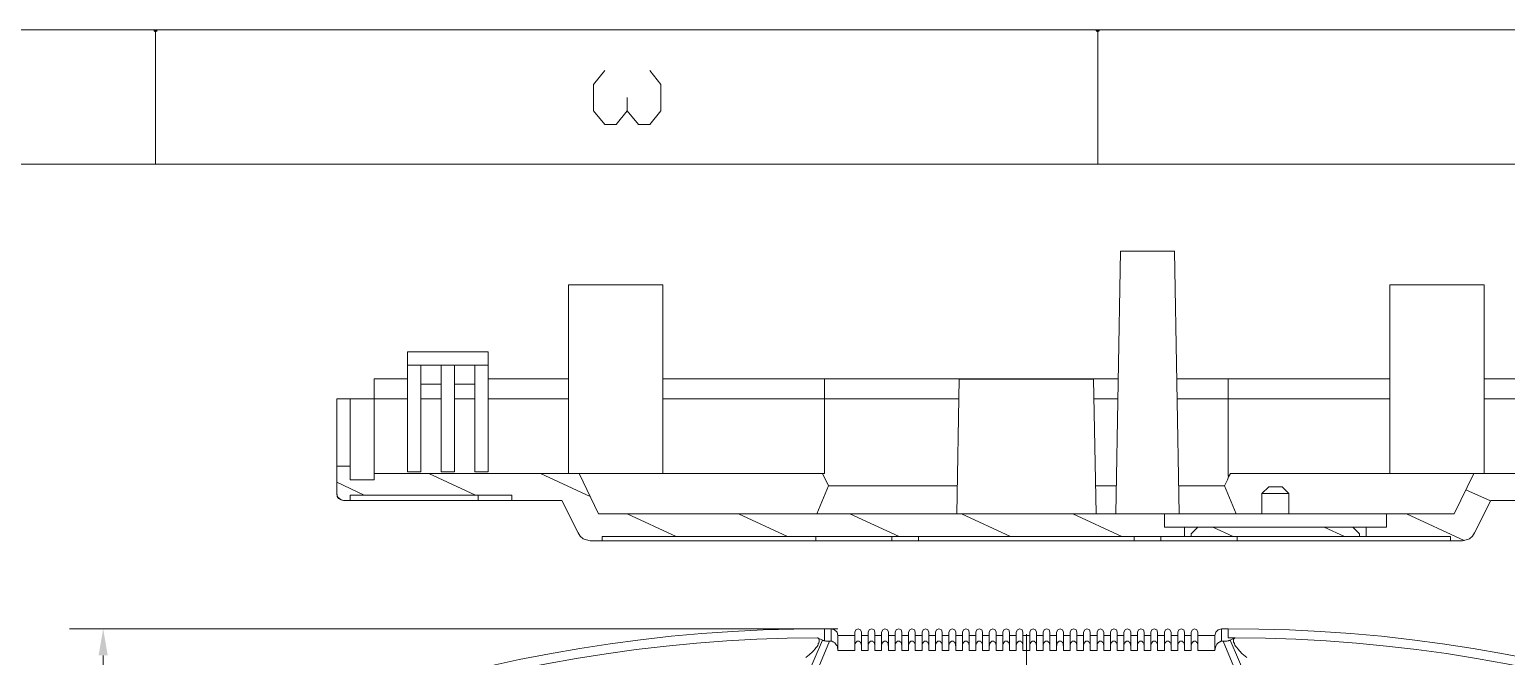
# Model space of a CAD drawing. Header units: millimetres. Extents: x 0 to 204, y 0 to 288.
# Drawn here: x 89.6 to 164.8, y 256 to 288 of the extents above; entities that cross this region are included whole.
import ezdxf

# ---------------------------------------------------------------- set-up
doc = ezdxf.new("R2010")
doc.units = ezdxf.units.MM

msp = doc.modelspace()

# ---------------------------------------------------------------- hatches: boundary and pattern name
h = msp.add_hatch(color=0)
h.dxf.hatch_style = 2
h.paths.add_polyline_path([(96.0755, 287.951333), (96.0755, 287.930167), (96.054333, 287.8455), (95.969667, 287.824333), (95.885, 287.8455), (95.863833, 287.930167), (95.863833, 287.951333)])
h = msp.add_hatch(color=0)
h.dxf.hatch_style = 2
h.paths.add_polyline_path([(144.060333, 287.951333), (144.060333, 287.930167), (144.039167, 287.8455), (143.9545, 287.824333), (143.869833, 287.8455), (143.848667, 287.930167), (143.848667, 287.951333)])
h = msp.add_hatch(color=0)
h.dxf.hatch_style = 2
h.paths.add_polyline_path([(93.5355, 256.053167), (93.069833, 256.053167), (93.302667, 257.407833)])

# ---------------------------------------------------------------- linework, layer by layer
at = {"color": 0, "lineweight": 0}
for points in [[(0, 287.930167), (203.581, 287.930167)], [(0, 287.930167), (203.581, 287.930167)], [(95.969667, 287.930167), (95.969667, 281.093333)], [(143.9545, 287.930167), (143.9545, 281.093333)], [(119.993833, 283.802667), (119.422333, 283.104167), (118.850833, 283.104167), (118.279333, 283.802667), (118.279333, 285.157333), (118.850833, 285.855833)], [(121.136833, 285.855833), (121.708333, 285.157333), (121.708333, 283.802667), (121.136833, 283.104167), (120.565333, 283.104167), (119.993833, 283.802667), (119.993833, 284.48)], [(6.836833, 281.093333), (196.744167, 281.093333)], [(144.885833, 263.271), (145.118667, 276.648333)], [(145.118667, 276.648333), (147.870333, 276.648333)], [(148.103167, 263.271), (147.870333, 276.648333)], [(117.009333, 265.324167), (117.009333, 274.933833)], [(117.009333, 274.933833), (121.814167, 274.933833)], [(121.814167, 265.324167), (121.814167, 274.933833)], [(158.834667, 274.933833), (163.6395, 274.933833)], [(158.834667, 265.324167), (158.834667, 274.933833)], [(163.6395, 265.324167), (163.6395, 274.933833)], [(108.796667, 265.408833), (108.796667, 271.526)], [(108.796667, 271.526), (112.903, 271.526)], [(108.796667, 270.848667), (112.903, 270.848667)], [(109.474, 265.408833), (109.474, 270.848667)], [(110.511167, 265.408833), (110.511167, 270.848667)], [(111.1885, 265.408833), (111.1885, 270.848667)], [(112.225667, 265.408833), (112.225667, 270.848667)], [(112.903, 265.408833), (112.903, 271.526)], [(107.103333, 270.150167), (107.103333, 265.006667)], [(108.796667, 270.150167), (107.103333, 270.150167)], [(117.009333, 270.150167), (112.903, 270.150167)], [(145.012833, 270.150167), (121.814167, 270.150167)], [(130.048, 270.150167), (130.048, 265.324167)], [(136.779, 263.271), (136.906, 270.129)], [(136.906, 270.129), (143.742833, 270.129)], [(143.869833, 263.271), (143.742833, 270.129)], [(158.834667, 270.150167), (147.976167, 270.150167)], [(150.600833, 265.197167), (150.600833, 270.150167)], [(167.745833, 270.150167), (163.6395, 270.150167)], [(110.511167, 269.875), (109.474, 269.875)], [(112.225667, 269.875), (111.1885, 269.875)], [(105.198333, 269.134167), (105.198333, 264.308167)], [(108.796667, 269.134167), (105.198333, 269.134167)], [(105.875667, 265.006667), (105.875667, 269.134167)], [(110.511167, 269.134167), (109.474, 269.134167)], [(112.225667, 269.134167), (111.1885, 269.134167)], [(117.009333, 269.134167), (112.903, 269.134167)], [(136.884833, 269.134167), (121.814167, 269.134167)], [(144.991667, 269.134167), (143.764, 269.134167)], [(158.834667, 269.134167), (147.997333, 269.134167)], [(167.745833, 269.134167), (163.6395, 269.134167)], [(105.198333, 264.308167), (105.198333, 265.705167), (105.875667, 265.705167), (105.875667, 265.006667), (107.103333, 265.006667), (107.103333, 265.324167), (117.5385, 265.324167), (118.533333, 263.271), (147.362333, 263.271), (147.362333, 262.593667), (148.378333, 262.593667), (148.378333, 262.106833), (118.723833, 262.106833), (118.723833, 261.895167), (118.11, 261.895167), (117.9195, 261.9375), (117.750167, 262.001), (117.602, 262.128), (117.496167, 262.297333), (116.670667, 263.948333), (114.1095, 263.948333), (114.1095, 264.2235), (105.875667, 264.2235), (105.875667, 263.948333)], [(105.198333, 265.705167), (105.875667, 265.705167)], [(106.595333, 264.2235), (105.198333, 264.879667)], [(105.875667, 265.006667), (107.103333, 265.006667)], [(107.103333, 265.324167), (130.048, 265.324167)], [(108.796667, 265.408833), (109.474, 265.408833)], [(112.268, 264.2235), (109.897333, 265.324167)], [(110.511167, 265.408833), (111.1885, 265.408833)], [(112.225667, 265.408833), (112.903, 265.408833)], [(118.11, 264.16), (115.57, 265.324167)], [(117.5385, 265.324167), (118.533333, 263.271)], [(130.2385, 264.689167), (129.942167, 265.324167)], [(150.622, 265.154833), (150.5585, 265.006667), (150.473833, 264.837333), (150.410333, 264.689167)], [(150.727833, 265.324167), (150.622, 265.154833), (150.600833, 265.197167)], [(150.727833, 265.324167), (173.5455, 265.324167)], [(162.538833, 261.895167), (161.925, 261.895167), (161.925, 262.106833), (157.628167, 262.106833), (157.628167, 262.593667), (158.665333, 262.593667), (158.665333, 263.271), (162.1155, 263.271), (163.110333, 265.324167), (173.5455, 265.324167)], [(163.110333, 265.324167), (162.1155, 263.271)], [(105.198333, 264.308167), (105.2195, 264.16), (105.283, 264.054167), (105.41, 263.990667), (105.537, 263.948333)], [(105.198333, 264.308167), (105.240667, 264.138833), (105.367667, 264.011833), (105.537, 263.948333)], [(105.875667, 264.2235), (105.875667, 263.948333)], [(105.875667, 264.2235), (114.1095, 264.2235)], [(112.395, 263.948333), (112.395, 264.2235)], [(114.1095, 264.2235), (114.1095, 263.948333)], [(129.645833, 263.271), (130.2385, 264.689167)], [(136.800167, 264.689167), (130.2385, 264.689167)], [(144.907, 264.689167), (143.848667, 264.689167)], [(150.410333, 264.689167), (148.082, 264.689167)], [(150.410333, 264.689167), (151.003, 263.271)], [(152.675167, 264.646833), (152.315333, 264.308167)], [(152.315333, 264.308167), (153.691167, 264.308167)], [(152.315333, 263.271), (152.315333, 264.308167)], [(152.675167, 264.646833), (153.3525, 264.646833)], [(153.3525, 264.646833), (153.691167, 264.308167)], [(153.691167, 263.271), (153.691167, 264.308167)], [(163.957, 263.927167), (162.708167, 264.498667)], [(105.537, 263.948333), (105.875667, 263.948333)], [(105.537, 263.948333), (116.670667, 263.948333)], [(116.670667, 263.948333), (117.496167, 262.297333)], [(166.539333, 263.948333), (163.978167, 263.948333), (163.152667, 262.297333)], [(163.978167, 263.948333), (163.152667, 262.297333)], [(163.978167, 263.948333), (175.111833, 263.948333)], [(118.533333, 263.271), (162.1155, 263.271)], [(122.4915, 262.106833), (119.993833, 263.271)], [(128.164167, 262.106833), (125.6665, 263.271)], [(133.836833, 262.106833), (131.339167, 263.271)], [(139.5095, 262.106833), (137.011833, 263.271)], [(145.182167, 262.106833), (142.6845, 263.271)], [(147.362333, 262.593667), (147.362333, 263.271)], [(147.362333, 262.593667), (158.665333, 262.593667)], [(148.378333, 262.593667), (148.378333, 262.106833)], [(148.717, 262.255), (149.055667, 262.593667)], [(150.854833, 262.106833), (149.817667, 262.593667)], [(156.5275, 262.106833), (155.490333, 262.593667)], [(157.2895, 262.255), (156.950833, 262.593667)], [(157.628167, 262.593667), (157.628167, 262.106833)], [(158.665333, 262.593667), (158.665333, 263.271)], [(162.6235, 261.916333), (159.681333, 263.271)], [(117.496167, 262.297333), (117.602, 262.128), (117.750167, 262.001), (117.9195, 261.9375), (118.11, 261.895167)], [(118.11, 261.895167), (162.538833, 261.895167)], [(118.723833, 262.106833), (118.723833, 261.895167)], [(118.723833, 262.106833), (161.925, 262.106833)], [(129.6035, 261.895167), (129.6035, 262.106833)], [(133.477, 261.895167), (133.477, 262.106833)], [(134.831667, 261.895167), (134.831667, 262.106833)], [(145.817167, 261.895167), (145.817167, 262.106833)], [(147.171833, 261.895167), (147.171833, 262.106833)], [(148.717, 262.255), (148.717, 262.106833)], [(151.0665, 261.895167), (151.0665, 262.106833)], [(157.2895, 262.255), (157.2895, 262.106833)], [(161.925, 262.106833), (161.925, 261.895167)], [(162.538833, 261.895167), (162.729333, 261.9375), (162.898667, 262.001), (163.046833, 262.128), (163.152667, 262.297333)], [(162.538833, 261.895167), (162.729333, 261.9375), (162.898667, 262.001), (163.046833, 262.128), (163.152667, 262.297333)], [(130.725333, 257.407833), (91.588167, 257.407833)], [(130.048, 257.407833), (128.481938, 257.397433), (126.916578, 257.353937), (125.352555, 257.277551), (123.790505, 257.168485), (122.231064, 257.026944), (120.674867, 256.853139), (119.12255, 256.647275), (117.574748, 256.40956), (116.032097, 256.140204), (114.495234, 255.839412), (112.964792, 255.507394), (111.441409, 255.144356), (109.925719, 254.750507), (108.418358, 254.326053), (106.919962, 253.871204), (105.431167, 253.386167)], [(130.048, 257.407833), (130.048, 256.794)], [(130.048, 257.407833), (130.386667, 257.407833)], [(130.386667, 256.772833), (130.386667, 257.407833)], [(130.725333, 257.069167), (130.683, 257.2385), (130.556, 257.3655), (130.386667, 257.407833)], [(131.931833, 257.2385), (131.868333, 257.3655), (131.7625, 257.407833), (131.6355, 257.3655), (131.593167, 257.2385)], [(132.609167, 257.2385), (132.566833, 257.3655), (132.439833, 257.407833), (132.312833, 257.3655), (132.2705, 257.2385)], [(133.307667, 257.2385), (133.244167, 257.3655), (133.117167, 257.407833), (133.011333, 257.3655), (132.947833, 257.2385)], [(133.985, 257.2385), (133.942667, 257.3655), (133.815667, 257.407833), (133.688667, 257.3655), (133.646333, 257.2385)], [(134.662333, 257.2385), (134.62, 257.3655), (134.493, 257.407833), (134.387167, 257.3655), (134.323667, 257.2385)], [(135.360833, 257.2385), (135.297333, 257.3655), (135.1915, 257.407833), (135.0645, 257.3655), (135.022167, 257.2385)], [(136.038167, 257.2385), (135.995833, 257.3655), (135.868833, 257.407833), (135.741833, 257.3655), (135.6995, 257.2385)], [(136.736667, 257.2385), (136.673167, 257.3655), (136.546167, 257.407833), (136.440333, 257.3655), (136.376833, 257.2385)], [(137.414, 257.2385), (137.371667, 257.3655), (137.244667, 257.407833), (137.117667, 257.3655), (137.075333, 257.2385)], [(138.091333, 257.2385), (138.049, 257.3655), (137.922, 257.407833), (137.795, 257.3655), (137.752667, 257.2385)], [(138.789833, 257.2385), (138.726333, 257.3655), (138.6205, 257.407833), (138.4935, 257.3655), (138.43, 257.2385)], [(139.467167, 257.2385), (139.424833, 257.3655), (139.297833, 257.407833), (139.170833, 257.3655), (139.1285, 257.2385)], [(140.1445, 257.2385), (140.102167, 257.3655), (139.975167, 257.407833), (139.869333, 257.3655), (139.805833, 257.2385)], [(140.843, 257.2385), (140.7795, 257.3655), (140.673667, 257.407833), (140.546667, 257.3655), (140.504333, 257.2385)], [(141.520333, 257.2385), (141.478, 257.3655), (141.351, 257.407833), (141.224, 257.3655), (141.181667, 257.2385)], [(142.218833, 257.2385), (142.155333, 257.3655), (142.0495, 257.407833), (141.9225, 257.3655), (141.859, 257.2385)], [(142.896167, 257.2385), (142.853833, 257.3655), (142.726833, 257.407833), (142.599833, 257.3655), (142.5575, 257.2385)], [(143.5735, 257.2385), (143.531167, 257.3655), (143.404167, 257.407833), (143.298333, 257.3655), (143.234833, 257.2385)], [(144.272, 257.2385), (144.2085, 257.3655), (144.102667, 257.407833), (143.975667, 257.3655), (143.933333, 257.2385)], [(144.949333, 257.2385), (144.907, 257.3655), (144.78, 257.407833), (144.653, 257.3655), (144.610667, 257.2385)], [(145.647833, 257.2385), (145.584333, 257.3655), (145.457333, 257.407833), (145.3515, 257.3655), (145.288, 257.2385)], [(146.325167, 257.2385), (146.282833, 257.3655), (146.155833, 257.407833), (146.028833, 257.3655), (145.9865, 257.2385)], [(147.0025, 257.2385), (146.960167, 257.3655), (146.833167, 257.407833), (146.706167, 257.3655), (146.663833, 257.2385)], [(147.701, 257.2385), (147.6375, 257.3655), (147.531667, 257.407833), (147.404667, 257.3655), (147.362333, 257.2385)], [(148.378333, 257.2385), (148.336, 257.3655), (148.209, 257.407833), (148.082, 257.3655), (148.039667, 257.2385)], [(149.055667, 257.2385), (149.013333, 257.3655), (148.886333, 257.407833), (148.7805, 257.3655), (148.717, 257.2385)], [(150.262167, 257.407833), (150.092833, 257.3655), (149.965833, 257.2385), (149.9235, 257.069167)], [(150.262167, 257.407833), (150.262167, 256.772833)], [(150.262167, 257.407833), (150.600833, 257.407833)], [(150.600833, 257.407833), (150.600833, 256.942167)], [(175.217667, 253.386167), (173.735386, 253.871266), (172.240908, 254.326169), (170.735237, 254.750668), (169.219381, 255.144554), (167.694344, 255.507621), (166.161134, 255.83966), (164.620757, 256.140464), (163.074218, 256.409825), (161.522524, 256.647535), (159.96668, 256.853387), (158.407694, 257.027172), (156.846571, 257.168683), (155.284317, 257.277713), (153.721939, 257.354053), (152.160442, 257.397495), (150.600833, 257.407833)], [(129.688167, 256.942167), (128.144009, 256.924998), (126.600928, 256.875018), (125.059495, 256.792529), (123.520283, 256.677831), (121.983863, 256.531229), (120.450808, 256.353024), (118.92169, 256.143519), (117.39708, 255.903016), (115.877552, 255.631816), (114.363676, 255.330224), (112.856025, 254.99854), (111.355171, 254.637067), (109.861686, 254.246108), (108.376142, 253.825964), (106.899112, 253.376939), (105.431167, 252.899333)], [(129.688167, 256.942167), (129.709333, 256.942167), (129.772833, 256.878667), (129.772833, 256.7305), (129.748438, 256.702717), (129.7347, 256.678228), (129.727131, 256.654443), (129.72124, 256.628768), (129.712537, 256.598611), (129.696534, 256.561382), (129.66874, 256.514486), (129.624667, 256.455333), (129.552632, 256.374571), (129.489845, 256.305265), (129.432523, 256.244152), (129.376884, 256.187972), (129.319145, 256.133462), (129.255523, 256.07736), (129.182236, 256.016404), (129.0955, 255.947333)], [(129.0955, 254.867833), (129.942167, 256.836333)], [(129.497667, 254.867833), (130.302, 256.772833)], [(129.942167, 256.836333), (129.688167, 256.942167)], [(129.942167, 256.836333), (129.963333, 256.815167), (130.005667, 256.815167), (130.005667, 256.794), (130.048, 256.794)], [(130.048, 256.794), (130.069167, 256.794), (130.1115, 256.772833), (130.302, 256.772833)], [(130.302, 256.772833), (130.386667, 256.772833)], [(130.725333, 256.307167), (130.725333, 256.370667), (130.704167, 256.413), (130.704167, 256.497667), (130.683, 256.54), (130.638352, 256.600623), (130.607065, 256.651919), (130.56612, 256.69488), (130.4925, 256.7305), (130.4925, 256.751667), (130.450167, 256.751667), (130.429, 256.772833), (130.386667, 256.772833)], [(130.725333, 257.069167), (131.593167, 257.069167)], [(130.725333, 257.069167), (130.725333, 256.307167)], [(131.593167, 257.2385), (131.593167, 256.307167)], [(131.931833, 256.54), (131.931833, 256.6035), (131.910667, 256.624667), (131.910667, 256.667), (131.8895, 256.688167), (131.868333, 256.709333), (131.868333, 256.7305), (131.847167, 256.751667), (131.826, 256.751667), (131.804833, 256.772833), (131.699, 256.772833), (131.677833, 256.751667), (131.656667, 256.751667), (131.656667, 256.7305), (131.6355, 256.709333), (131.6355, 256.688167), (131.614333, 256.688167), (131.614333, 256.667), (131.593167, 256.645833), (131.593167, 256.54)], [(131.931833, 257.2385), (131.931833, 256.307167)], [(131.931833, 257.069167), (132.2705, 257.069167)], [(132.2705, 257.2385), (132.2705, 256.307167)], [(132.609167, 256.54), (132.609167, 256.624667), (132.588, 256.645833), (132.588, 256.688167), (132.566833, 256.688167), (132.566833, 256.709333), (132.545667, 256.7305), (132.5245, 256.751667), (132.503333, 256.772833), (132.376333, 256.772833), (132.355167, 256.751667), (132.334, 256.7305), (132.312833, 256.709333), (132.312833, 256.688167), (132.291667, 256.688167), (132.291667, 256.645833), (132.2705, 256.624667), (132.2705, 256.54)], [(132.609167, 257.2385), (132.609167, 256.307167)], [(132.609167, 257.069167), (132.947833, 257.069167)], [(132.947833, 257.2385), (132.947833, 256.307167)], [(133.307667, 256.54), (133.307667, 256.561167), (133.2865, 256.582333), (133.2865, 256.667), (133.265333, 256.688167), (133.244167, 256.709333), (133.244167, 256.7305), (133.223, 256.751667), (133.201833, 256.751667), (133.180667, 256.772833), (133.074833, 256.772833), (133.053667, 256.751667), (133.0325, 256.751667), (133.011333, 256.7305), (133.011333, 256.709333), (132.990167, 256.688167), (132.969, 256.667), (132.969, 256.6035), (132.947833, 256.582333), (132.947833, 256.54)], [(133.307667, 257.2385), (133.307667, 256.307167)], [(133.307667, 257.069167), (133.646333, 257.069167)], [(133.646333, 257.2385), (133.646333, 256.307167)], [(133.985, 256.54), (133.985, 256.6035), (133.963833, 256.624667), (133.963833, 256.688167), (133.942667, 256.688167), (133.942667, 256.709333), (133.9215, 256.7305), (133.900333, 256.751667), (133.879167, 256.751667), (133.879167, 256.772833), (133.752167, 256.772833), (133.731, 256.751667), (133.709833, 256.751667), (133.709833, 256.7305), (133.688667, 256.709333), (133.688667, 256.688167), (133.6675, 256.688167), (133.6675, 256.667), (133.646333, 256.645833), (133.646333, 256.54)], [(133.985, 257.2385), (133.985, 256.307167)], [(133.985, 257.069167), (134.323667, 257.069167)], [(134.323667, 257.2385), (134.323667, 256.307167)], [(134.662333, 256.54), (134.662333, 256.645833), (134.641167, 256.667), (134.641167, 256.688167), (134.62, 256.688167), (134.62, 256.709333), (134.598833, 256.7305), (134.598833, 256.751667), (134.577667, 256.751667), (134.5565, 256.772833), (134.4295, 256.772833), (134.4295, 256.751667), (134.408333, 256.751667), (134.387167, 256.7305), (134.387167, 256.709333), (134.366, 256.688167), (134.344833, 256.667), (134.344833, 256.624667), (134.323667, 256.6035), (134.323667, 256.54)], [(134.662333, 257.2385), (134.662333, 256.307167)], [(134.662333, 257.069167), (135.022167, 257.069167)], [(135.022167, 257.2385), (135.022167, 256.307167)], [(135.360833, 256.54), (135.360833, 256.582333), (135.339667, 256.6035), (135.339667, 256.667), (135.3185, 256.688167), (135.297333, 256.709333), (135.297333, 256.7305), (135.276167, 256.751667), (135.255, 256.751667), (135.233833, 256.772833), (135.128, 256.772833), (135.106833, 256.751667), (135.085667, 256.751667), (135.085667, 256.7305), (135.0645, 256.709333), (135.043333, 256.688167), (135.043333, 256.667), (135.022167, 256.645833), (135.022167, 256.54)], [(135.360833, 257.2385), (135.360833, 256.307167)], [(135.360833, 257.069167), (135.6995, 257.069167)], [(135.6995, 257.2385), (135.6995, 256.307167)], [(136.038167, 256.54), (136.038167, 256.624667), (136.017, 256.645833), (136.017, 256.688167), (135.995833, 256.688167), (135.995833, 256.709333), (135.974667, 256.7305), (135.9535, 256.751667), (135.932333, 256.772833), (135.805333, 256.772833), (135.784167, 256.751667), (135.763, 256.7305), (135.741833, 256.709333), (135.741833, 256.688167), (135.720667, 256.688167), (135.720667, 256.645833), (135.6995, 256.624667), (135.6995, 256.54)], [(136.038167, 257.2385), (136.038167, 256.307167)], [(136.038167, 257.069167), (136.376833, 257.069167)], [(136.376833, 257.2385), (136.376833, 256.307167)], [(136.736667, 256.54), (136.7155, 256.561167), (136.7155, 256.645833), (136.694333, 256.667), (136.694333, 256.688167), (136.673167, 256.709333), (136.652, 256.7305), (136.652, 256.751667), (136.630833, 256.751667), (136.609667, 256.772833), (136.503833, 256.772833), (136.482667, 256.751667), (136.4615, 256.751667), (136.440333, 256.7305), (136.440333, 256.709333), (136.419167, 256.688167), (136.398, 256.667), (136.398, 256.6035), (136.376833, 256.582333), (136.376833, 256.54)], [(136.736667, 257.2385), (136.736667, 256.307167)], [(136.736667, 257.069167), (137.075333, 257.069167)], [(137.075333, 257.2385), (137.075333, 256.307167)], [(137.414, 256.54), (137.414, 256.6035), (137.392833, 256.624667), (137.392833, 256.667), (137.371667, 256.688167), (137.3505, 256.709333), (137.3505, 256.7305), (137.329333, 256.751667), (137.308167, 256.751667), (137.308167, 256.772833), (137.181167, 256.772833), (137.16, 256.751667), (137.138833, 256.751667), (137.138833, 256.7305), (137.117667, 256.709333), (137.117667, 256.688167), (137.0965, 256.688167), (137.0965, 256.667), (137.075333, 256.645833), (137.075333, 256.54)], [(137.414, 257.2385), (137.414, 256.307167)], [(137.414, 257.069167), (137.752667, 257.069167)], [(137.752667, 257.2385), (137.752667, 256.307167)], [(138.091333, 256.54), (138.091333, 256.645833), (138.070167, 256.667), (138.070167, 256.688167), (138.049, 256.688167), (138.049, 256.709333), (138.027833, 256.7305), (138.027833, 256.751667), (138.006667, 256.751667), (137.9855, 256.772833), (137.8585, 256.772833), (137.8585, 256.751667), (137.837333, 256.751667), (137.816167, 256.7305), (137.816167, 256.709333), (137.795, 256.688167), (137.773833, 256.667), (137.773833, 256.624667), (137.752667, 256.6035), (137.752667, 256.54)], [(138.091333, 257.2385), (138.091333, 256.307167)], [(138.091333, 257.069167), (138.43, 257.069167)], [(138.43, 257.2385), (138.43, 256.307167)], [(138.789833, 256.54), (138.789833, 256.582333), (138.768667, 256.6035), (138.768667, 256.667), (138.7475, 256.688167), (138.726333, 256.709333), (138.726333, 256.7305), (138.705167, 256.751667), (138.684, 256.751667), (138.662833, 256.772833), (138.557, 256.772833), (138.535833, 256.751667), (138.514667, 256.751667), (138.514667, 256.7305), (138.4935, 256.709333), (138.472333, 256.688167), (138.472333, 256.667), (138.451167, 256.645833), (138.451167, 256.582333), (138.43, 256.561167), (138.43, 256.54)], [(138.789833, 257.2385), (138.789833, 256.307167)], [(138.789833, 257.069167), (139.1285, 257.069167)], [(139.1285, 257.2385), (139.1285, 256.307167)], [(139.467167, 256.54), (139.467167, 256.624667), (139.446, 256.645833), (139.446, 256.688167), (139.424833, 256.688167), (139.424833, 256.709333), (139.403667, 256.7305), (139.3825, 256.751667), (139.361333, 256.772833), (139.234333, 256.772833), (139.213167, 256.751667), (139.192, 256.7305), (139.170833, 256.709333), (139.170833, 256.688167), (139.149667, 256.688167), (139.149667, 256.645833), (139.1285, 256.624667), (139.1285, 256.54)], [(139.467167, 257.2385), (139.467167, 256.307167)], [(139.467167, 257.069167), (139.805833, 257.069167)], [(139.805833, 257.2385), (139.805833, 256.307167)], [(140.1445, 256.54), (140.1445, 256.645833), (140.123333, 256.667), (140.123333, 256.688167), (140.102167, 256.709333), (140.081, 256.7305), (140.081, 256.751667), (140.059833, 256.751667), (140.038667, 256.772833), (139.932833, 256.772833), (139.911667, 256.751667), (139.8905, 256.751667), (139.869333, 256.7305), (139.869333, 256.709333), (139.848167, 256.688167), (139.827, 256.667), (139.827, 256.6035), (139.805833, 256.582333), (139.805833, 256.54)], [(140.1445, 257.2385), (140.1445, 256.307167)], [(140.1445, 257.069167), (140.504333, 257.069167)], [(140.335, 257.132667), (140.335, 240.643833)], [(140.504333, 257.2385), (140.504333, 256.307167)], [(140.843, 256.54), (140.843, 256.6035), (140.821833, 256.624667), (140.821833, 256.667), (140.800667, 256.688167), (140.7795, 256.709333), (140.7795, 256.7305), (140.758333, 256.751667), (140.737167, 256.751667), (140.737167, 256.772833), (140.610167, 256.772833), (140.589, 256.751667), (140.567833, 256.751667), (140.567833, 256.7305), (140.546667, 256.709333), (140.546667, 256.688167), (140.5255, 256.688167), (140.5255, 256.667), (140.504333, 256.645833), (140.504333, 256.54)], [(140.843, 257.2385), (140.843, 256.307167)], [(140.843, 257.069167), (141.181667, 257.069167)], [(141.181667, 257.2385), (141.181667, 256.307167)], [(141.520333, 256.54), (141.520333, 256.624667), (141.499167, 256.645833), (141.499167, 256.688167), (141.478, 256.688167), (141.478, 256.709333), (141.456833, 256.7305), (141.435667, 256.751667), (141.4145, 256.772833), (141.393333, 256.772833), (141.2875, 256.772833), (141.2875, 256.751667), (141.266333, 256.751667), (141.245167, 256.7305), (141.224, 256.709333), (141.224, 256.688167), (141.202833, 256.688167), (141.202833, 256.645833), (141.181667, 256.624667), (141.181667, 256.54)], [(141.520333, 257.2385), (141.520333, 256.307167)], [(141.520333, 257.069167), (141.859, 257.069167)], [(141.859, 257.2385), (141.859, 256.307167)], [(142.218833, 256.54), (142.218833, 256.561167), (142.197667, 256.582333), (142.197667, 256.667), (142.1765, 256.688167), (142.155333, 256.709333), (142.155333, 256.7305), (142.134167, 256.751667), (142.113, 256.751667), (142.091833, 256.772833), (141.986, 256.772833), (141.964833, 256.751667), (141.943667, 256.751667), (141.9225, 256.7305), (141.9225, 256.709333), (141.901333, 256.688167), (141.880167, 256.667), (141.880167, 256.582333), (141.859, 256.561167), (141.859, 256.54)], [(142.218833, 257.2385), (142.218833, 256.307167)], [(142.218833, 257.069167), (142.5575, 257.069167)], [(142.5575, 257.2385), (142.5575, 256.307167)], [(142.896167, 256.54), (142.896167, 256.624667), (142.875, 256.645833), (142.875, 256.688167), (142.853833, 256.688167), (142.853833, 256.709333), (142.832667, 256.7305), (142.8115, 256.751667), (142.790333, 256.751667), (142.790333, 256.772833), (142.6845, 256.772833), (142.663333, 256.772833), (142.642167, 256.751667), (142.621, 256.7305), (142.599833, 256.709333), (142.599833, 256.688167), (142.578667, 256.688167), (142.578667, 256.645833), (142.5575, 256.624667), (142.5575, 256.54)], [(142.896167, 257.2385), (142.896167, 256.307167)], [(142.896167, 257.069167), (143.234833, 257.069167)], [(143.234833, 257.2385), (143.234833, 256.307167)], [(143.5735, 256.54), (143.5735, 256.645833), (143.552333, 256.667), (143.552333, 256.688167), (143.531167, 256.688167), (143.531167, 256.709333), (143.51, 256.7305), (143.51, 256.751667), (143.488833, 256.751667), (143.467667, 256.772833), (143.340667, 256.772833), (143.340667, 256.751667), (143.3195, 256.751667), (143.298333, 256.7305), (143.298333, 256.709333), (143.277167, 256.688167), (143.256, 256.667), (143.256, 256.624667), (143.234833, 256.6035), (143.234833, 256.54)], [(143.5735, 257.2385), (143.5735, 256.307167)], [(143.5735, 257.069167), (143.933333, 257.069167)], [(143.933333, 257.2385), (143.933333, 256.307167)], [(144.272, 256.54), (144.272, 256.6035), (144.250833, 256.624667), (144.250833, 256.667), (144.229667, 256.688167), (144.2085, 256.709333), (144.2085, 256.7305), (144.187333, 256.751667), (144.166167, 256.751667), (144.145, 256.772833), (144.039167, 256.772833), (144.018, 256.751667), (143.996833, 256.751667), (143.996833, 256.7305), (143.975667, 256.709333), (143.9545, 256.688167), (143.9545, 256.667), (143.933333, 256.645833), (143.933333, 256.54)], [(144.272, 257.2385), (144.272, 256.307167)], [(144.272, 257.069167), (144.610667, 257.069167)], [(144.610667, 257.2385), (144.610667, 256.307167)], [(144.949333, 256.54), (144.949333, 256.624667), (144.928167, 256.645833), (144.928167, 256.688167), (144.907, 256.688167), (144.907, 256.709333), (144.885833, 256.7305), (144.864667, 256.751667), (144.8435, 256.772833), (144.7165, 256.772833), (144.695333, 256.751667), (144.674167, 256.7305), (144.653, 256.709333), (144.653, 256.688167), (144.631833, 256.688167), (144.631833, 256.645833), (144.610667, 256.624667), (144.610667, 256.54)], [(144.949333, 257.2385), (144.949333, 256.307167)], [(144.949333, 257.069167), (145.288, 257.069167)], [(145.288, 257.2385), (145.288, 256.307167)], [(145.647833, 256.54), (145.647833, 256.561167), (145.626667, 256.582333), (145.626667, 256.645833), (145.6055, 256.667), (145.6055, 256.688167), (145.584333, 256.709333), (145.563167, 256.7305), (145.563167, 256.751667), (145.542, 256.751667), (145.520833, 256.772833), (145.415, 256.772833), (145.393833, 256.751667), (145.372667, 256.751667), (145.3515, 256.7305), (145.3515, 256.709333), (145.330333, 256.688167), (145.309167, 256.667), (145.309167, 256.6035), (145.288, 256.582333), (145.288, 256.54)], [(145.647833, 257.2385), (145.647833, 256.307167)], [(145.647833, 257.069167), (145.9865, 257.069167)], [(145.9865, 257.2385), (145.9865, 256.307167)], [(146.325167, 256.54), (146.325167, 256.6035), (146.304, 256.624667), (146.304, 256.667), (146.282833, 256.688167), (146.261667, 256.709333), (146.261667, 256.7305), (146.2405, 256.751667), (146.219333, 256.751667), (146.219333, 256.772833), (146.092333, 256.772833), (146.071167, 256.751667), (146.05, 256.751667), (146.05, 256.7305), (146.028833, 256.709333), (146.028833, 256.688167), (146.007667, 256.688167), (146.007667, 256.667), (145.9865, 256.645833), (145.9865, 256.54)], [(146.325167, 257.2385), (146.325167, 256.307167)], [(146.325167, 257.069167), (146.663833, 257.069167)], [(146.663833, 257.2385), (146.663833, 256.307167)], [(147.0025, 256.54), (147.0025, 256.645833), (146.981333, 256.667), (146.981333, 256.688167), (146.960167, 256.688167), (146.960167, 256.709333), (146.939, 256.7305), (146.939, 256.751667), (146.917833, 256.751667), (146.896667, 256.772833), (146.769667, 256.772833), (146.769667, 256.751667), (146.7485, 256.751667), (146.727333, 256.7305), (146.727333, 256.709333), (146.706167, 256.688167), (146.685, 256.667), (146.685, 256.624667), (146.663833, 256.6035), (146.663833, 256.54)], [(147.0025, 257.2385), (147.0025, 256.307167)], [(147.0025, 257.069167), (147.362333, 257.069167)], [(147.362333, 257.2385), (147.362333, 256.307167)], [(147.701, 256.54), (147.701, 256.582333), (147.679833, 256.6035), (147.679833, 256.667), (147.658667, 256.688167), (147.6375, 256.709333), (147.6375, 256.7305), (147.616333, 256.751667), (147.595167, 256.751667), (147.574, 256.772833), (147.468167, 256.772833), (147.447, 256.751667), (147.425833, 256.751667), (147.425833, 256.7305), (147.404667, 256.709333), (147.3835, 256.688167), (147.3835, 256.667), (147.362333, 256.645833), (147.362333, 256.54)], [(147.701, 257.2385), (147.701, 256.307167)], [(147.701, 257.069167), (148.039667, 257.069167)], [(148.039667, 257.2385), (148.039667, 256.307167)], [(148.378333, 256.54), (148.378333, 256.624667), (148.357167, 256.645833), (148.357167, 256.688167), (148.336, 256.688167), (148.336, 256.709333), (148.314833, 256.7305), (148.293667, 256.751667), (148.2725, 256.772833), (148.1455, 256.772833), (148.124333, 256.751667), (148.103167, 256.7305), (148.082, 256.709333), (148.082, 256.688167), (148.060833, 256.688167), (148.060833, 256.645833), (148.039667, 256.624667), (148.039667, 256.54)], [(148.378333, 257.2385), (148.378333, 256.307167)], [(148.378333, 257.069167), (148.717, 257.069167)], [(148.717, 257.2385), (148.717, 256.307167)], [(149.055667, 256.54), (149.055667, 256.645833), (149.0345, 256.667), (149.0345, 256.688167), (149.013333, 256.709333), (148.992167, 256.7305), (148.992167, 256.751667), (148.971, 256.751667), (148.949833, 256.772833), (148.844, 256.772833), (148.822833, 256.751667), (148.801667, 256.751667), (148.7805, 256.7305), (148.7805, 256.709333), (148.759333, 256.688167), (148.738167, 256.667), (148.738167, 256.6035), (148.717, 256.582333), (148.717, 256.54)], [(149.055667, 257.2385), (149.055667, 256.307167)], [(149.055667, 257.069167), (149.9235, 257.069167)], [(149.9235, 256.307167), (149.9235, 257.069167)], [(150.262167, 256.772833), (150.219833, 256.772833), (150.198667, 256.751667), (150.1775, 256.751667), (150.156333, 256.7305), (150.114, 256.709333), (150.092833, 256.688167), (150.0505, 256.667), (150.029333, 256.624667), (149.981394, 256.554866), (149.951678, 256.475839), (149.934331, 256.39185), (149.9235, 256.307167)], [(150.262167, 256.772833), (150.346833, 256.772833)], [(150.346833, 256.772833), (150.537333, 256.772833), (150.579667, 256.794), (150.622, 256.794), (150.643167, 256.815167), (150.6855, 256.815167), (150.706667, 256.836333)], [(150.346833, 256.772833), (151.151167, 254.867833)], [(150.960667, 256.942167), (150.600833, 256.942167)], [(150.960667, 256.942167), (150.833667, 256.899833), (150.770167, 256.8575), (150.706667, 256.836333)], [(150.706667, 256.836333), (151.553333, 254.867833)], [(151.553333, 255.947333), (151.299333, 256.159), (151.1935, 256.264833), (151.087667, 256.391833), (151.045333, 256.455333), (150.981833, 256.518833), (150.9395, 256.582333), (150.918333, 256.667), (150.897167, 256.709333), (150.876, 256.7305), (150.876, 256.878667), (150.9395, 256.942167), (150.960667, 256.942167)], [(175.217667, 252.899333), (173.749721, 253.376997), (172.272691, 253.826065), (170.787147, 254.246239), (169.293662, 254.637216), (167.792809, 254.998696), (166.285158, 255.330379), (164.771282, 255.631963), (163.251753, 255.903148), (161.727144, 256.143633), (160.198025, 256.353117), (158.66497, 256.5313), (157.128551, 256.677881), (155.589338, 256.792559), (154.047906, 256.875033), (152.504824, 256.925002), (150.960667, 256.942167)], [(93.302667, 256.053167), (93.302667, 234.717167)], [(130.725333, 256.307167), (131.593167, 256.307167)], [(131.931833, 256.307167), (132.2705, 256.307167)], [(132.609167, 256.307167), (132.947833, 256.307167)], [(133.307667, 256.307167), (133.646333, 256.307167)], [(133.985, 256.307167), (134.323667, 256.307167)], [(134.662333, 256.307167), (135.022167, 256.307167)], [(135.360833, 256.307167), (135.6995, 256.307167)], [(136.038167, 256.307167), (136.376833, 256.307167)], [(136.736667, 256.307167), (137.075333, 256.307167)], [(137.414, 256.307167), (137.752667, 256.307167)], [(138.091333, 256.307167), (138.43, 256.307167)], [(138.789833, 256.307167), (139.1285, 256.307167)], [(139.467167, 256.307167), (139.805833, 256.307167)], [(140.1445, 256.307167), (140.504333, 256.307167)], [(140.843, 256.307167), (141.181667, 256.307167)], [(141.520333, 256.307167), (141.859, 256.307167)], [(142.218833, 256.307167), (142.5575, 256.307167)], [(142.896167, 256.307167), (143.234833, 256.307167)], [(143.5735, 256.307167), (143.933333, 256.307167)], [(144.272, 256.307167), (144.610667, 256.307167)], [(144.949333, 256.307167), (145.288, 256.307167)], [(145.647833, 256.307167), (145.9865, 256.307167)], [(146.325167, 256.307167), (146.663833, 256.307167)], [(147.0025, 256.307167), (147.362333, 256.307167)], [(147.701, 256.307167), (148.039667, 256.307167)], [(148.378333, 256.307167), (148.717, 256.307167)], [(149.055667, 256.307167), (149.9235, 256.307167)]]:
    msp.add_lwpolyline(points, dxfattribs=at)
msp.add_lwpolyline([(157.2895, 262.106833), (148.717, 262.106833), (148.717, 262.255), (149.055667, 262.593667), (156.950833, 262.593667), (157.2895, 262.255)], close=True, dxfattribs=at)

doc.saveas('drawing.dxf')
